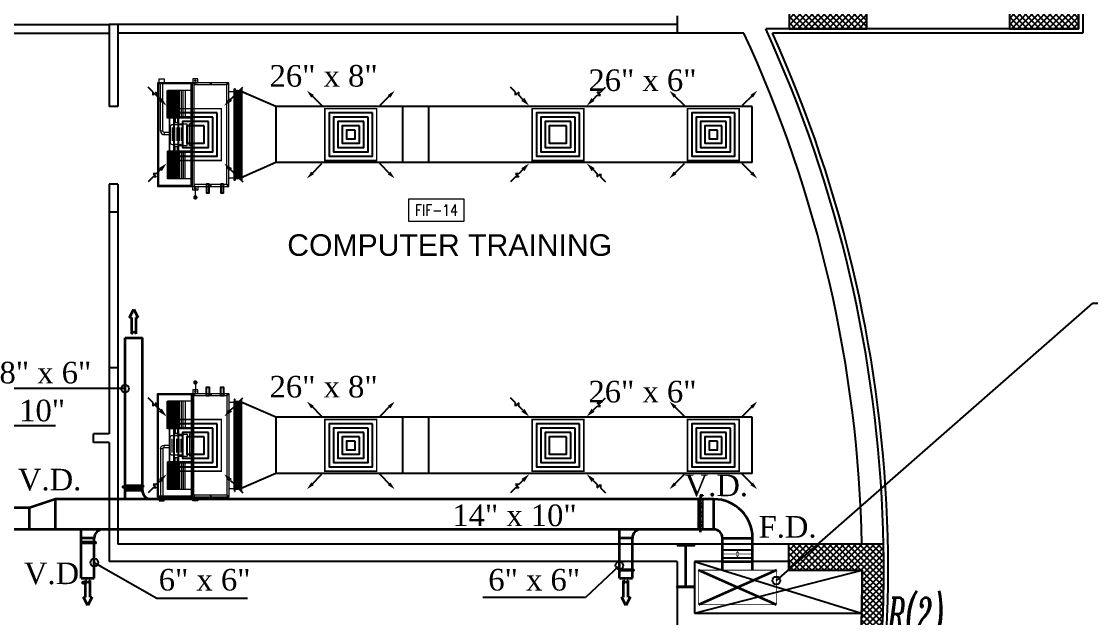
# Model space of a CAD drawing. Extents: x -432 to -365, y -145 to 173.
# Drawn here: x -390.38 to -377.99, y 67.1 to 74.01 of the extents above; entities that cross this region are included whole.
import ezdxf
from ezdxf.enums import TextEntityAlignment as Align

# ---------------------------------------------------------------- set-up
doc = ezdxf.new("R2010")
doc.units = 0
doc.header["$MEASUREMENT"] = 0
doc.linetypes.add('DASHDOT', pattern=[1, 0.5, -0.25, 0, -0.25])
doc.linetypes.add('HIDDEN-Z', pattern=[3, 2, -1])
for name, color, linetype in [('01_AC-EQUIP', 206, 'Continuous'), ('03_AC-S.DUCT', 5, 'Continuous'), ('A.C.VOLUM DAMPER', 2, 'Continuous'), ('CH.W.PIPING TEXT', 4, 'Continuous'), ('COLHATCH', 5, 'Continuous'), ('column', 6, 'Continuous'), ('elev', 2, 'Continuous'), ('ELEV3', 1, 'Continuous'), ('fire damper', 20, 'Continuous'), ('M-CH-WP-R', 40, 'HIDDEN-Z'), ('M-CH-WP-S', 142, 'Continuous'), ('M-DAMPER', 21, 'Continuous'), ('M-DIFUSER', 195, 'Continuous'), ('M-DUCT-RA', 30, 'Continuous'), ('M-DUCT-SA', 5, 'Continuous'), ('M-EQBMNT', 21, 'Continuous'), ('METAL-EDGE', 253, 'Continuous'), ('Ties', 5, 'Continuous'), ('WALL', 4, 'Continuous'), ('WIN', 5, 'Continuous'), ('ZONE TEXT', 73, 'Continuous')]:
    doc.layers.add(name, color=color, linetype=linetype)
for name, color, linetype, lineweight in [('04-AC_F.A.DUCT', 4, 'Continuous', 35), ('A-SYMB-RMNU', 4, 'Continuous', 9), ('AC-TEXT', 15, 'Continuous', 30)]:
    doc.layers.add(name, color=color, linetype=linetype, lineweight=lineweight)
doc.styles.add('AC', font='romans.shx', dxfattribs={"height": 0.2})
doc.styles.add('ARABY', font='sosa.shx')
doc.styles.add('ITALICC', font='italicc.shx', dxfattribs={"width": 0.5, "height": 0.5})
doc.styles.add('ROMANS-TITLE', font='ROMANS.shx', dxfattribs={"width": 0.8})
doc.dimstyles.new('IHAB', dxfattribs={"dimscale": 0, "dimtxt": 0.15, "dimasz": 0.09, "dimexe": 0.18, "dimexo": 0.0625, "dimgap": 0, "dimtad": 0, "dimtih": 1, "dimtoh": 1, "dimzin": 0, "dimdsep": 46, "dimtxsty": 'ARABY', "dimcen": 0.03, "dimse1": 1, "dimse2": 1, "dimclrd": 36, "dimclrt": 42, "dimadec": 0, "dimazin": 0, "dimtfac": 1, "dimtmove": 1, "dimatfit": 3, "dimldrblk": 'ORIGIN', "dimfxl": 1, "dimtolj": 1, "dimtzin": 0, "dimarcsym": 0})
pattern_1 = [(45, (898.9167, 334.349202), (-0.01347038418, 0.01347038418), []), (45, (898.92568, 334.349202), (-0.01347038418, 0.01347038418), [])]
pattern_2 = [(45, (-202.924395, -132.77691), (-0.035355339, 0.035355339), []), (135, (-202.924395, -132.77691), (-0.035355339, -0.035355339), [])]

# ---------------------------------------------------------------- blocks, each defined once
blk = doc.blocks.new('*U251')
at = {"layer": 'M-DIFUSER', "ltscale": 5, "const_width": 18}
blk.add_lwpolyline([(-300, 300), (300, 300), (300, -300), (-300, -300)], close=True, dxfattribs=at)
at = {"layer": 'M-DIFUSER', "color": 21}
for points in [[(250, 250), (-250, 250), (-250, -250), (250, -250)], [(200, 200), (-200, 200), (-200, -200), (200, -200)], [(150, 150), (-150, 150), (-150, -150), (150, -150)], [(100, 100), (-100, 100), (-100, -100), (100, -100)], [(50, 50), (-50, 50), (-50, -50), (50, -50)]]:
    blk.add_lwpolyline(points, close=True, dxfattribs=at)
at = {"layer": 'M-DUCT-SA', "color": 5, "extrusion": (-5.07059e-20, -1.19855e-17, -1)}
blk.add_line((-461, 461), (-335, 335), dxfattribs=at)
at = {"layer": 'M-DUCT-SA', "color": 5, "extrusion": (-1.19855e-17, 5.07059e-20, -1)}
blk.add_line((461, 461), (335, 335), dxfattribs=at)
at = {"layer": 'M-DUCT-SA', "color": 5, "extrusion": (1.19855e-17, -5.07059e-20, -1)}
blk.add_line((-461, -461), (-335, -335), dxfattribs=at)
at = {"layer": 'M-DUCT-SA', "color": 5, "extrusion": (5.07059e-20, 1.19855e-17, -1)}
blk.add_line((461, -461), (335, -335), dxfattribs=at)
at = {"layer": 'M-DUCT-SA', "color": 5, "extrusion": (-5.07059e-20, -1.19855e-17, -1)}
blk.add_solid([(460, 428), (429, 459), (507, 507)], dxfattribs=at)
at = {"layer": 'M-DUCT-SA', "color": 5, "extrusion": (5.07059e-20, -1.19855e-17, -1)}
blk.add_solid([(-460, 428), (-429, 459), (-507, 507)], dxfattribs=at)
at = {"layer": 'M-DUCT-SA', "color": 5, "extrusion": (1.19855e-17, -5.07059e-20, -1)}
blk.add_solid([(428, -460), (459, -429), (507, -507)], dxfattribs=at)
at = {"layer": 'M-DUCT-SA', "color": 5, "extrusion": (-1.19855e-17, -5.07059e-20, -1)}
blk.add_solid([(-428, -460), (-459, -429), (-507, -507)], dxfattribs=at)
blk = doc.blocks.new('*U254')
at = {"layer": 'M-DIFUSER', "ltscale": 5, "const_width": 18}
blk.add_lwpolyline([(-300, 300), (300, 300), (300, -300), (-300, -300)], close=True, dxfattribs=at)
at = {"layer": 'M-DIFUSER', "color": 21}
for points in [[(250, 250), (-250, 250), (-250, -250), (250, -250)], [(200, 200), (-200, 200), (-200, -200), (200, -200)], [(150, 150), (-150, 150), (-150, -150), (150, -150)], [(100, 100), (-100, 100), (-100, -100), (100, -100)]]:
    blk.add_lwpolyline(points, close=True, dxfattribs=at)
at = {"layer": 'M-DUCT-RA', "color": 30}
for p, q in [((-491, 491), (-549, 549)), ((491, 491), (549, 549)), ((-491, 455), (-491, 491)), ((-455, 491), (-491, 455)), ((-455, 455), (-455, 491)), ((-406, 406), (-455, 455)), ((406, 406), (455, 455)), ((455, 491), (491, 491)), ((491, 455), (455, 491)), ((455, 455), (491, 455)), ((-491, -491), (-549, -549)), ((-491, -455), (-455, -491)), ((-455, -455), (-491, -455)), ((-455, -491), (-491, -491)), ((-406, -406), (-455, -455)), ((406, -406), (455, -455)), ((455, -491), (491, -455)), ((455, -455), (455, -491)), ((491, -455), (491, -491)), ((491, -491), (549, -549))]:
    blk.add_line(p, q, dxfattribs=at)
for points in [[(-389, 424), (-424, 389), (-335, 335)], [(424, 389), (389, 424), (335, 335)], [(-424, -389), (-389, -424), (-335, -335)], [(389, -424), (424, -389), (335, -335)]]:
    blk.add_solid(points, dxfattribs=at)
blk = doc.blocks.new('A$C180A56EA')
at = {"layer": 'A.C.VOLUM DAMPER'}
h = blk.add_hatch(dxfattribs=at)
h.set_pattern_fill('ANSI31', color=256, scale=0.001, style=0)
h.set_pattern_definition([(45, (129.5106855, -230.48025158), (-8.838834765e-05, 8.838834765e-05), [])])
h.paths.add_polyline_path([(0.0459, 0.0039), (0.0459, 0.0065), (0.0401, 0.0065), (0.0401, -0.0027), (0.0459, -0.0027), (0.0459, 0), (0.0603, 0), (0.0603, 0.0128), (0.057, 0.0128), (0.057, 0.0039)])
for p, q in [((-0.1242, 0.0032), (-0.1161, 0.0032)), ((-0.1161, 0.0004), (-0.119, 0.0032)), ((-0.1185, 0), (-0.1161, 0.0024)), ((-0.1161, 0.0015), (-0.1179, 0.0032)), ((-0.1174, 0), (-0.1161, 0.0013)), ((-0.1161, 0.0026), (-0.1168, 0.0032)), ((-0.1163, 0), (-0.1161, 0.0001)), ((-0.1161, 0.0001), (-0.1104, 0.0058)), ((-0.1161, 0.0013), (-0.1116, 0.0058)), ((-0.1161, 0.0024), (-0.1127, 0.0058)), ((-0.1161, -0.0026), (-0.1161, 0.0058)), ((-0.1161, 0.0035), (-0.1138, 0.0058)), ((-0.1161, 0.0058), (-0.1099, 0.0058)), ((-0.1161, 0.0057), (-0.116, 0.0058)), ((-0.1161, 0.0046), (-0.1149, 0.0058)), ((-0.1161, -0.001), (-0.1099, 0.0053)), ((-0.1099, -0.0014), (-0.1161, 0.0048)), ((-0.1161, -0.0021), (-0.1099, 0.0042)), ((-0.1099, -0.0026), (-0.1161, 0.0037)), ((-0.1109, -0.0026), (-0.1161, 0.0026)), ((-0.112, -0.0026), (-0.1161, 0.0015)), ((-0.1131, -0.0026), (-0.1161, 0.0004)), ((-0.1099, -0.0003), (-0.116, 0.0058)), ((-0.1156, -0.0026), (-0.1099, 0.0031)), ((-0.1099, 0.0008), (-0.1149, 0.0058)), ((-0.1145, -0.0026), (-0.1099, 0.002)), ((-0.1099, 0.0019), (-0.1138, 0.0058)), ((-0.1134, -0.0026), (-0.1099, 0.0009)), ((-0.1128, 0.0019), (0.0401, 0.0019)), ((-0.1099, 0.003), (-0.1127, 0.0058)), ((-0.1099, 0.0041), (-0.1116, 0.0058)), ((-0.1099, 0.0052), (-0.1105, 0.0058)), ((0.0401, 0.0121), (-0.1099, 0.0121)), ((-0.0882, 0.0113), (-0.0994, -0.0075)), ((-0.0768, 0.0113), (-0.0656, -0.0075)), ((-0.0402, 0.0113), (-0.0514, -0.0075)), ((-0.0284, 0.0113), (-0.0173, -0.0075)), ((0.0056, 0.0113), (-0.0056, -0.0075)), ((0.0174, 0.0113), (0.0286, -0.0075)), ((0.0459, 0.0065), (0.0401, 0.0065)), ((0.0401, 0.0065), (0.0401, -0.0027)), ((0.0459, 0.0039), (0.0459, 0.0065)), ((0.057, 0.0039), (0.0459, 0.0039)), ((0.0603, 0.0128), (0.057, 0.0128)), ((0.057, 0.0128), (0.057, 0.0039)), ((0.0603, 0.0128), (0.0603, 0)), ((-0.1242, 0), (-0.1161, 0)), ((-0.1142, -0.0026), (-0.1161, -0.0007)), ((-0.1153, -0.0026), (-0.1161, -0.0018)), ((-0.1099, -0.0026), (-0.1161, -0.0026)), ((-0.1123, -0.0026), (-0.1099, -0.0003)), ((-0.1111, -0.0026), (-0.1099, -0.0014)), ((-0.11, -0.0026), (-0.1099, -0.0025)), ((-0.1099, -0.0083), (0.0401, -0.0083)), ((0.0401, -0.0027), (0.0459, -0.0027)), ((0.0603, 0), (0.0459, 0)), ((0.0459, -0.0027), (0.0459, 0))]:
    blk.add_line(p, q, dxfattribs=at)
at = {"layer": 'A.C.VOLUM DAMPER', "extrusion": (0, 0, -1)}
for centre, major_axis, start_param, end_param in [((-0.0938, 0.0019), (0.00135, 0.00135), 3.926991, 7.068583), ((-0.0938, 0.0019), (-0.00135, 0.00135), 2.356195, 5.497787), ((-0.0712, 0.0019), (0.00135, 0.00135), 3.926991, 7.068583), ((-0.0712, 0.0019), (-0.00135, 0.00135), 2.356195, 5.497787), ((-0.0458, 0.0019), (0.00135, 0.00135), 3.926991, 7.068583), ((-0.0458, 0.0019), (-0.00135, 0.00135), 2.356195, 5.497787), ((-0.0228, 0.0019), (0.00135, 0.00135), 3.926991, 7.068583), ((-0.0228, 0.0019), (-0.00135, 0.00135), 2.356194, 5.497787), ((0, 0.0019), (0.00135, 0.00135), 3.926991, 7.068583), ((0, 0.0019), (0.00135, 0.00135), 0.785398, 3.926991), ((0.023, 0.0019), (0.00135, 0.00135), 3.926991, 7.068583), ((0.023, 0.0019), (-0.00135, 0.00135), 2.356195, 5.497787)]:
    blk.add_ellipse(centre, major_axis=major_axis, ratio=1, start_param=start_param, end_param=end_param, dxfattribs=at)
blk = doc.blocks.new('A$C4397250F')
at = {"layer": '04-AC_F.A.DUCT'}
for p, q in [((0, 0), (-0.0241, -0.0482)), ((-0.0241, -0.0482), (-0.0132, -0.0482)), ((-0.0132, -0.0482), (-0.0132, -0.1443)), ((0.0241, -0.0482), (0, 0)), ((0.0132, -0.0482), (0.0241, -0.0482)), ((0.0132, -0.0482), (0.0132, -0.1443)), ((0, -0.1288), (-0.0132, -0.1443)), ((0.0132, -0.1443), (0, -0.1288))]:
    blk.add_line(p, q, dxfattribs=at)
blk = doc.blocks.new('*U707')
at = {"layer": 'M-EQBMNT'}
h = blk.add_hatch(color=195, dxfattribs=at)
edge = h.paths.add_edge_path()
edge.add_ellipse((-200, 0), major_axis=(0, -37.5), ratio=0.504202, start_angle=0, end_angle=90)
edge.add_ellipse((-200, 0), major_axis=(0, 19.7), ratio=0.960389, start_angle=90, end_angle=270, ccw=False)
edge.add_ellipse((-200, 0), major_axis=(0, -37.5), ratio=0.504202, start_angle=270, end_angle=360)
edge = h.paths.add_edge_path()
edge.add_ellipse((-200, 0), major_axis=(0, 19.7), ratio=0.960389, start_angle=270, end_angle=450, ccw=False)
edge.add_ellipse((-200, 0), major_axis=(0, -37.5), ratio=0.504202, start_angle=90, end_angle=180)
edge.add_ellipse((-200, 0), major_axis=(0, -37.5), ratio=0.504202, start_angle=180, end_angle=270)
at = {"layer": 'M-EQBMNT', "color": 195, "const_width": 10}
blk.add_lwpolyline([(0, 0), (-400, 0)], dxfattribs=at)
at = {"layer": 'M-EQBMNT'}
blk.add_lwpolyline([(0, 50), (-400, 50), (-400, -50), (0, -50)], close=True, dxfattribs=at)
blk = doc.blocks.new('A-ROOM')
at = {"layer": 'A-SYMB-RMNU'}
blk.add_lwpolyline([(-425, 175), (425, 175), (425, -175), (-425, -175)], close=True, dxfattribs=at)
at = {"layer": 'A-SYMB-RMNU', "style": 'ROMANS-TITLE', "width": 0.8}
blk.add_attdef('ROOM-NO', text='', height=175, dxfattribs=at).set_placement((0, 0), align=Align.MIDDLE)
blk = doc.blocks.new('A$C069E27EC')
at = {"layer": '01_AC-EQUIP', "color": 2, "linetype": 'Continuous'}
for p, q in [((0, 0), (0, -130)), ((1, 0.3), (0.5, -1.3)), ((1, 0.3), (1.5, -1.3)), ((2, 0.3), (1.5, -1.3)), ((2, 0.3), (2.5, -1.3)), ((3, 0.3), (2.5, -1.3)), ((3, 0.3), (3.6, -1.3)), ((4.1, 0.3), (3.6, -1.3)), ((4.1, 0.3), (4.6, -1.3)), ((5.1, 0.3), (4.6, -1.3)), ((5.1, 0.3), (5.6, -1.3)), ((6.1, 0.3), (5.6, -1.3)), ((6.1, 0.3), (6.6, -1.3)), ((7.1, 0.3), (6.6, -1.3)), ((7.1, 0.3), (7.6, -1.3)), ((8.1, 0.3), (7.6, -1.3)), ((8.1, 0.3), (8.6, -1.3)), ((9.2, 0.3), (8.6, -1.3)), ((9.2, 0.3), (9.7, -1.3)), ((1.5, -128.7), (1.5, -1.3)), ((2.5, -128.7), (2.5, -1.3)), ((3.6, -128.7), (3.6, -1.3)), ((4.6, -128.7), (4.6, -1.3)), ((5.6, -128.7), (5.6, -1.3)), ((6.6, -128.7), (6.6, -1.3)), ((7.6, -128.7), (7.6, -1.3)), ((8.6, -128.7), (8.6, -1.3)), ((1, -130.3), (0.5, -128.7)), ((1, -130.3), (1.5, -128.7)), ((2, -130.3), (1.5, -128.7)), ((2, -130.3), (2.5, -128.7)), ((3, -130.3), (2.5, -128.7)), ((3, -130.3), (3.6, -128.7)), ((4.1, -130.3), (3.6, -128.7)), ((4.1, -130.3), (4.6, -128.7)), ((5.1, -130.3), (4.6, -128.7)), ((5.1, -130.3), (5.6, -128.7)), ((6.1, -130.3), (5.6, -128.7)), ((6.1, -130.3), (6.6, -128.7)), ((7.1, -130.3), (6.6, -128.7)), ((7.1, -130.3), (7.6, -128.7)), ((8.1, -130.3), (7.6, -128.7)), ((8.1, -130.3), (8.6, -128.7)), ((9.2, -130.3), (8.6, -128.7)), ((9.2, -130.3), (9.7, -128.7))]:
    blk.add_line(p, q, dxfattribs=at)
for points in [[(0, 2.5), (0.5, 2.5), (0.5, -132.5), (0, -132.5)], [(9.7, 2.5), (10.2, 2.5), (10.2, -132.5), (9.7, -132.5)]]:
    blk.add_lwpolyline(points, close=True, dxfattribs=at)
blk = doc.blocks.new('A$C7CD32F90')
at = {"layer": '01_AC-EQUIP', "color": 1, "lineweight": 20}
for p, q in [((0.089, -0.4), (0.089, -0.116)), ((0.408, -0.116), (0.089, -0.116)), ((0.408, -0.117), (0.089, -0.117)), ((0.408, -0.119), (0.089, -0.119)), ((0.408, -0.122), (0.089, -0.122)), ((0.408, -0.4), (0.408, -0.116)), ((0.599, -0.074), (0.599, -0.145)), ((0.626, -0.074), (0.599, -0.074)), ((0.626, -0.074), (0.626, -0.145)), ((0.639, -0.035), (1.2, -0.035)), ((0.639, -0.061), (0.639, -0.035)), ((0.639, -0.061), (1.2, -0.061)), ((0.791, -0.4), (0.791, -0.116)), ((0.791, -0.116), (1.11, -0.116)), ((0.791, -0.117), (1.11, -0.117)), ((0.791, -0.119), (1.11, -0.119)), ((0.791, -0.122), (1.11, -0.122)), ((1.11, -0.4), (1.11, -0.116)), ((0.408, -0.125), (0.089, -0.125)), ((0.408, -0.128), (0.089, -0.128)), ((0.408, -0.132), (0.089, -0.132)), ((0.408, -0.136), (0.089, -0.136)), ((0.408, -0.141), (0.089, -0.141)), ((0.408, -0.148), (0.089, -0.148)), ((0.408, -0.155), (0.089, -0.155)), ((0.408, -0.164), (0.089, -0.164)), ((0.408, -0.173), (0.089, -0.173)), ((0.408, -0.183), (0.089, -0.183)), ((0.408, -0.193), (0.089, -0.193)), ((0.408, -0.201), (0.089, -0.201)), ((0.408, -0.209), (0.089, -0.209)), ((0.408, -0.219), (0.089, -0.219)), ((0.408, -0.229), (0.089, -0.229)), ((0.408, -0.239), (0.089, -0.239)), ((0.408, -0.204), (0.46, -0.204)), ((0.408, -0.231), (0.46, -0.231)), ((0.472, -0.243), (0.472, -0.343)), ((0.683, -0.168), (0.526, -0.168)), ((0.683, -0.194), (0.526, -0.194)), ((0.683, -0.221), (0.526, -0.221)), ((0.683, -0.248), (0.526, -0.248)), ((0.726, -0.243), (0.726, -0.343)), ((0.791, -0.204), (0.739, -0.204)), ((0.791, -0.231), (0.739, -0.231)), ((0.791, -0.125), (1.11, -0.125)), ((0.791, -0.128), (1.11, -0.128)), ((0.791, -0.132), (1.11, -0.132)), ((0.791, -0.136), (1.11, -0.136)), ((0.791, -0.141), (1.11, -0.141)), ((0.791, -0.148), (1.11, -0.148)), ((0.791, -0.155), (1.11, -0.155)), ((0.791, -0.164), (1.11, -0.164)), ((0.791, -0.173), (1.11, -0.173)), ((0.791, -0.183), (1.11, -0.183)), ((0.791, -0.193), (1.11, -0.193)), ((0.791, -0.201), (1.11, -0.201)), ((0.791, -0.209), (1.11, -0.209)), ((0.791, -0.219), (1.11, -0.219)), ((0.791, -0.229), (1.11, -0.229)), ((0.791, -0.239), (1.11, -0.239)), ((0.408, -0.255), (0.089, -0.255)), ((0.408, -0.275), (0.089, -0.275)), ((0.408, -0.295), (0.089, -0.295)), ((0.089, -0.321), (0.408, -0.321)), ((0.472, -0.343), (0.726, -0.343)), ((0.472, -0.37), (0.726, -0.37)), ((0.472, -0.4), (0.472, -0.37)), ((0.683, -0.274), (0.526, -0.274)), ((0.726, -0.4), (0.726, -0.37)), ((0.791, -0.255), (1.11, -0.255)), ((0.791, -0.275), (1.11, -0.275)), ((0.791, -0.295), (1.11, -0.295)), ((1.11, -0.321), (0.791, -0.321)), ((0.022, -0.425), (0.001, -0.425)), ((0.011, -0.418), (0.011, -0.432)), ((1.178, -0.425), (1.199, -0.425)), ((1.189, -0.418), (1.189, -0.432)), ((0.022, -0.615), (0.001, -0.615)), ((0.011, -0.608), (0.011, -0.622)), ((1.178, -0.615), (1.199, -0.615)), ((1.189, -0.608), (1.189, -0.622)), ((0.022, -0.81), (0.001, -0.81)), ((0.011, -0.803), (0.011, -0.817)), ((0.1, -0.824), (0.1, -0.89)), ((1.1, -0.824), (1.1, -0.89)), ((1.178, -0.81), (1.199, -0.81)), ((1.189, -0.803), (1.189, -0.817))]:
    blk.add_line(p, q, dxfattribs=at)
at = {"layer": '01_AC-EQUIP', "color": 1, "linetype": 'DASHDOT', "lineweight": 20}
for p, q in [((0.408, -0.193), (0.089, -0.193)), ((0.791, -0.193), (1.11, -0.193))]:
    blk.add_line(p, q, dxfattribs=at)
at = {"layer": '01_AC-EQUIP', "color": 4, "lineweight": 20}
blk.add_line((-0.128, -0.438), (-0.023, -0.438), dxfattribs=at)
at = {"layer": '01_AC-EQUIP', "color": 1, "lineweight": 20}
for points in [[(0, -0.4), (1.2, -0.4), (1.2, 0), (0, 0)], [(0.012, -0.388), (1.188, -0.388), (1.188, -0.012), (0.012, -0.012)], [(1.244, -0.076), (1.2, -0.076), (1.2, -0.016), (1.244, -0.016)], [(0.485, -0.193), (0.46, -0.193), (0.46, -0.243), (0.485, -0.243)], [(0.714, -0.193), (0.739, -0.193), (0.739, -0.243), (0.714, -0.243)], [(-0.044, -0.407), (0, -0.407), (0, -0.467), (-0.044, -0.467)], [(1.2, -0.4), (0, -0.4), (0, -0.824), (1.2, -0.824)], [(1.175, -0.42), (0.024, -0.42), (0.024, -0.8), (1.175, -0.8)], [(1.244, -0.407), (1.2, -0.407), (1.2, -0.467), (1.244, -0.467)]]:
    blk.add_lwpolyline(points, close=True, dxfattribs=at)
blk.add_lwpolyline([(0.687, -0.145), (0.511, -0.145, 0.414214), (0.485, -0.171), (0.485, -0.264, 0.414214), (0.511, -0.291), (0.687, -0.291, 0.414214), (0.714, -0.264), (0.714, -0.171, 0.414214)], format="xyb", close=True, dxfattribs=at)
at = {"layer": '01_AC-EQUIP', "color": 4, "lineweight": 20, "const_width": 0.0252}
blk.add_lwpolyline([(-0.126, -0.45, 1), (-0.131, -0.425, 1)], format="xyb", close=True, dxfattribs=at)
at = {"layer": '01_AC-EQUIP', "color": 1, "lineweight": 20}
for centre in [(-0.023, -0.438), (1.223, -0.438)]:
    blk.add_circle(centre, 0.00932, dxfattribs=at)
for radius in [0.0399, 0.0133]:
    blk.add_arc((0.639, -0.074), radius, 90.0006, 180.0006, dxfattribs=at)
at = {"layer": '01_AC-EQUIP', "color": 1, "lineweight": 20, "extrusion": (0, 0, -1)}
for centre, major_axis, start_param, end_param in [((0.011, -0.425), (-0.00827, 0), -1.570796, 4.712389), ((0.011, -0.425), (-0.0047, 0), 3.141593, 9.424778), ((0.011, -0.615), (-0.00827, 0), -1.570796, 4.712389), ((0.011, -0.615), (-0.0047, 0), 3.141593, 9.424778), ((0.011, -0.81), (-0.00827, 0), -1.570796, 4.712389), ((0.011, -0.81), (-0.0047, 0), 3.141593, 9.424778)]:
    blk.add_ellipse(centre, major_axis=major_axis, ratio=0.646018, start_param=start_param, end_param=end_param, dxfattribs=at)
at = {"layer": '01_AC-EQUIP', "color": 1, "lineweight": 20}
for centre, major_axis, start_param, end_param in [((1.189, -0.425), (0.00827, 0), -1.570796, 4.712389), ((1.189, -0.425), (0.0047, 0), 3.141593, 9.424778), ((1.189, -0.615), (0.00827, 0), -1.570796, 4.712389), ((1.189, -0.615), (0.0047, 0), 3.141593, 9.424778), ((1.189, -0.81), (0.00827, 0), -1.570796, 4.712389), ((1.189, -0.81), (0.0047, 0), 3.141593, 9.424778)]:
    blk.add_ellipse(centre, major_axis=major_axis, ratio=0.646018, start_param=start_param, end_param=end_param, dxfattribs=at)
at = {"layer": 'M-CH-WP-R', "color": 6, "linetype": 'ByBlock', "ltscale": 1.5}
blk.add_lwpolyline([(0.025, -0.762), (0.025, -0.732), (-0.075, -0.732), (-0.075, -0.762)], close=True, dxfattribs=at)
at = {"layer": 'M-CH-WP-S', "color": 5, "linetype": 'ByBlock', "ltscale": 1.5}
blk.add_lwpolyline([(0.025, -0.597), (0.025, -0.567), (-0.075, -0.567), (-0.075, -0.597)], close=True, dxfattribs=at)
at = {"layer": 'M-EQBMNT', "color": 21, "linetype": 'ByBlock', "ltscale": 1.5}
for p, q in [((0.408, -0.116), (0.089, -0.116)), ((0.791, -0.116), (1.11, -0.116))]:
    blk.add_line(p, q, dxfattribs=at)
at = {"layer": '01_AC-EQUIP', "color": 1, "lineweight": 20, "xscale": 0.00784765227677817, "yscale": 0.00784765227677817, "zscale": 0.00784765227677817, "rotation": 270}
blk.add_blockref('A$C069E27EC', (1.11, -0.89), dxfattribs=at)

msp = doc.modelspace()

# ---------------------------------------------------------------- hatches: boundary and pattern name
at = {"layer": 'COLHATCH', "linetype": 'Continuous'}
h = msp.add_hatch(dxfattribs=at)
h.set_pattern_fill('_USER', color=252, scale=0.05, angle=45, style=0, double=1, pattern_type=0)
h.set_pattern_definition(pattern_2)
h.paths.add_polyline_path([(-382.484, 84.803), (-382.784, 84.803), (-382.784, 83.903), (-382.484, 83.903)])
h.paths.add_polyline_path([(-380.484, 84.803), (-381.284, 84.803), (-381.284, 84.503), (-380.484, 84.503)])
h.paths.add_polyline_path([(-380.684, 79.223), (-381.484, 79.223), (-381.484, 78.923), (-380.684, 78.923)])
h.paths.add_polyline_path([(-378.134, 79.223), (-378.934, 79.223), (-378.934, 78.923), (-378.134, 78.923)])
h.paths.add_polyline_path([(-378.534, 82.803), (-378.834, 82.803), (-378.834, 82.203), (-378.534, 82.203)])
h.paths.add_polyline_path([(-380.392, 67.953), (-381.492, 67.953), (-381.492, 67.653), (-380.639, 67.653, -0.011587), (-380.655, 66.967), (-380.405, 66.957, 0.01656)])
h.paths.add_polyline_path([(-380.586, 65.223), (-380.84, 65.223, -0.040808), (-381.428, 62.884), (-381.192, 62.803, 0.04151)])
h.paths.add_polyline_path([(-382.484, 65.823), (-382.784, 65.823), (-382.784, 64.923), (-382.484, 64.923)])
h.paths.add_polyline_path([(-386.614, 65.823), (-387.014, 65.823), (-387.014, 64.923), (-386.614, 64.923)])
h.paths.add_polyline_path([(-390.414, 65.823), (-390.864, 65.823), (-390.864, 64.923), (-390.414, 64.923)])
h.paths.add_polyline_path([(-390.664, 64.003), (-390.964, 64.003), (-390.964, 63.103), (-390.664, 63.103)])
h.paths.add_polyline_path([(-398.664, 65.823), (-398.964, 65.823), (-398.964, 64.923), (-398.664, 64.923)])
h.paths.add_polyline_path([(-398.664, 64.003), (-398.964, 64.003), (-398.964, 63.103), (-398.664, 63.103)])
h.paths.add_polyline_path([(-398.664, 83.653), (-398.964, 83.653), (-398.964, 83.053), (-398.664, 83.053)])
h.paths.add_polyline_path([(-390.414, 84.803), (-390.864, 84.803), (-390.864, 83.903), (-390.414, 83.903)])
h.paths.add_polyline_path([(-398.664, 87.003), (-398.964, 87.003), (-398.964, 86.403), (-398.664, 86.403)])
h.paths.add_polyline_path([(-400.014, 84.803), (-405.714, 84.803), (-405.714, 83.053), (-405.414, 83.053), (-405.414, 84.503), (-400.314, 84.503), (-400.314, 83.053), (-400.014, 83.053)])
h.paths.add_polyline_path([(-405.414, 87.003), (-405.714, 87.003), (-405.714, 86.403), (-405.414, 86.403)])
h.paths.add_polyline_path([(-414.764, 84.803), (-415.214, 84.803), (-415.214, 83.903), (-414.764, 83.903)])
h.paths.add_polyline_path([(-418.564, 84.803), (-418.964, 84.803), (-418.964, 83.903), (-418.564, 83.903)])
h.paths.add_polyline_path([(-422.844, 84.803), (-423.144, 84.803), (-423.144, 83.903), (-422.844, 83.903)])
h.paths.add_polyline_path([(-424.344, 84.803), (-425.144, 84.803), (-425.144, 84.503), (-424.344, 84.503)])
h.paths.add_polyline_path([(-426.794, 82.803), (-427.094, 82.803), (-427.094, 82.203), (-426.794, 82.203)])
h.paths.add_polyline_path([(-424.144, 79.223), (-424.944, 79.223), (-424.944, 78.923), (-424.144, 78.923)])
h.paths.add_polyline_path([(-426.694, 79.223), (-427.494, 79.223), (-427.494, 78.923), (-426.694, 78.923)])
h.paths.add_polyline_path([(-426.694, 74.223), (-427.494, 74.223), (-427.494, 73.923), (-426.694, 73.923)])
h.paths.add_polyline_path([(-424.144, 74.173), (-425.044, 74.173), (-425.044, 73.923), (-424.144, 73.923)])
h.paths.add_polyline_path([(-424.137, 67.953), (-425.237, 67.953, 0.01656), (-425.224, 66.957), (-424.974, 66.967, -0.011587), (-424.99, 67.653), (-424.137, 67.653)])
h.paths.add_polyline_path([(-424.789, 65.223), (-425.042, 65.223, 0.04151), (-424.437, 62.803), (-424.2, 62.884, -0.040808)])
h.paths.add_polyline_path([(-422.844, 65.823), (-423.144, 65.823), (-423.144, 64.923), (-422.844, 64.923)])
h.paths.add_polyline_path([(-418.614, 65.823), (-419.014, 65.823), (-419.014, 64.923), (-418.614, 64.923)])
h.paths.add_polyline_path([(-414.764, 65.823), (-415.214, 65.823), (-415.214, 64.923), (-414.764, 64.923)])
h.paths.add_polyline_path([(-414.664, 64.003), (-414.964, 64.003), (-414.964, 63.103), (-414.664, 63.103)])
h.paths.add_polyline_path([(-406.664, 65.823), (-406.964, 65.823), (-406.964, 64.923), (-406.664, 64.923)])
h.paths.add_polyline_path([(-406.664, 64.003), (-406.964, 64.003), (-406.964, 63.103), (-406.664, 63.103)])
h = msp.add_hatch(dxfattribs=at)
h.set_pattern_fill('_USER', color=252, scale=0.05, angle=45, style=0, double=1, pattern_type=0)
h.set_pattern_definition(pattern_2)
h.paths.add_polyline_path([(-380.584, 74.173), (-381.484, 74.173), (-381.484, 73.923), (-380.584, 73.923)])
h.paths.add_polyline_path([(-378.134, 74.223), (-378.934, 74.223), (-378.934, 73.923), (-378.134, 73.923)])
at = {"layer": 'Ties'}
h = msp.add_hatch(dxfattribs=at)
h.set_pattern_fill('ANSI32', color=256, scale=0.002, style=0)
h.set_pattern_definition(pattern_1)
h.paths.add_polyline_path([(-382.584, 67.953), (-382.784, 67.953), (-382.784, 67.937), (-382.584, 67.937)])
h = msp.add_hatch(dxfattribs=at)
h.set_pattern_fill('ANSI32', color=256, scale=0.002, style=0)
h.set_pattern_definition(pattern_1)
h.paths.add_polyline_path([(-382.679, 67.937), (-382.689, 67.937), (-382.689, 67.469), (-382.679, 67.469)])
h = msp.add_hatch(dxfattribs=at)
h.set_pattern_fill('ANSI32', color=256, scale=0.002, style=0)
h.set_pattern_definition(pattern_1)
h.paths.add_polyline_path([(-382.584, 67.469), (-382.784, 67.469), (-382.784, 67.453), (-382.584, 67.453)])

# ---------------------------------------------------------------- linework, layer by layer
at = {"layer": '03_AC-S.DUCT', "linetype": 'Continuous'}
for p, q in [((-387.431, 73.023), (-387.836, 73.198)), ((-387.431, 73.023), (-387.431, 72.373)), ((-381.914, 73.023), (-387.431, 73.023)), ((-385.964, 73.023), (-385.964, 72.373)), ((-385.664, 73.023), (-385.664, 72.373)), ((-381.914, 72.373), (-381.914, 73.023)), ((-387.431, 72.373), (-387.836, 72.198)), ((-381.914, 72.373), (-387.431, 72.373)), ((-387.431, 69.423), (-387.836, 69.598)), ((-387.431, 69.423), (-387.431, 68.773)), ((-381.914, 69.423), (-387.431, 69.423)), ((-385.964, 69.423), (-385.964, 68.773)), ((-385.664, 69.423), (-385.664, 68.773)), ((-381.914, 68.773), (-381.914, 69.423)), ((-387.431, 68.773), (-387.836, 68.598)), ((-381.914, 68.773), (-387.431, 68.773))]:
    msp.add_line(p, q, dxfattribs=at)
at = {"layer": '04-AC_F.A.DUCT', "linetype": 'Continuous'}
for p, q in [((-389.179, 68.475), (-389.179, 70.343)), ((-389.179, 70.343), (-388.979, 70.343)), ((-388.979, 68.575), (-388.979, 70.343)), ((-388.979, 68.575), (-389.179, 68.575)), ((-389.986, 68.475), (-390.286, 68.375)), ((-382.359, 68.475), (-389.986, 68.475)), ((-389.986, 68.125), (-389.986, 68.475)), ((-382.359, 68.125), (-382.359, 68.475)), ((-390.286, 68.375), (-392.895, 68.375)), ((-390.286, 68.125), (-390.286, 68.375)), ((-382.359, 68.125), (-395.368, 68.125)), ((-389.686, 67.559), (-389.686, 68.125)), ((-389.536, 68.025), (-389.686, 68.025)), ((-389.536, 67.559), (-389.536, 68.025)), ((-383.452, 67.559), (-383.452, 68.125)), ((-383.302, 68.025), (-383.452, 68.025)), ((-383.302, 67.559), (-383.302, 68.025)), ((-382.259, 67.653), (-382.259, 68.025)), ((-382.259, 68.025), (-381.909, 68.025)), ((-381.909, 67.653), (-381.909, 68.025)), ((-381.634, 67.653), (-382.534, 67.253)), ((-381.634, 67.253), (-382.534, 67.653)), ((-389.686, 67.559), (-389.536, 67.559)), ((-383.452, 67.559), (-383.302, 67.559))]:
    msp.add_line(p, q, dxfattribs=at)
at = {"layer": '04-AC_F.A.DUCT', "linetype": 'Continuous', "const_width": 0.01}
msp.add_lwpolyline([(-381.634, 67.253), (-382.534, 67.253), (-382.534, 67.653), (-381.634, 67.653)], close=True, dxfattribs=at)
at = {"layer": '04-AC_F.A.DUCT', "linetype": 'Continuous'}
msp.add_lwpolyline([(-382.259, 67.753), (-381.909, 67.753)], dxfattribs=at)
for centre, radius, start, end in [((-388.879, 68.575), 0.1, 180, 270), ((-382.359, 68.025), 0.45, 360, 90), ((-389.436, 68.025), 0.1, 90, 180), ((-383.202, 68.025), 0.1, 90, 180), ((-382.359, 68.025), 0.1, 360, 90)]:
    msp.add_arc(centre, radius, start, end, dxfattribs=at)
at = {"layer": 'column', "color": 252}
for points in [[(-378.934, 74.223), (-378.934, 73.923), (-378.134, 73.923), (-378.134, 74.223)], [(-381.484, 74.173), (-381.484, 73.923), (-380.584, 73.923), (-380.584, 74.173)]]:
    msp.add_lwpolyline(points, close=True, dxfattribs=at)
at = {"layer": 'column', "color": 252, "linetype": 'Continuous'}
msp.add_lwpolyline([(-380.392, 67.953), (-381.492, 67.953), (-381.492, 67.653), (-380.639, 67.653, -0.011587), (-380.655, 66.967), (-380.405, 66.957, 0.01656)], format="xyb", close=True, dxfattribs=at)
at = {"layer": 'elev', "color": 252}
for p, q in [((-390.664, 73.973), (-389.364, 73.973)), ((-390.664, 73.873), (-389.364, 73.873))]:
    msp.add_line(p, q, dxfattribs=at)
at = {"layer": 'ELEV3', "color": 252, "linetype": 'Continuous'}
for p, q in [((-382.584, 67.753), (-380.647, 67.153)), ((-382.584, 67.153), (-380.639, 67.653))]:
    msp.add_line(p, q, dxfattribs=at)
at = {"layer": 'METAL-EDGE', "color": 252, "linetype": 'Continuous'}
for p, q in [((-378.134, 74.623), (-378.134, 73.923)), ((-378.134, 73.923), (-381.757, 73.923))]:
    msp.add_line(p, q, dxfattribs=at)
msp.add_arc((-395.439, 67.653), 15.05, 338.9307, 24.6208, dxfattribs=at)
at = {"layer": 'Ties'}
for points in [[(-382.784, 67.937), (-382.584, 67.937), (-382.584, 67.953), (-382.784, 67.953)], [(-382.784, 67.469), (-382.584, 67.469), (-382.584, 67.453), (-382.784, 67.453)]]:
    msp.add_lwpolyline(points, close=True, dxfattribs=at)
for points in [[(-382.689, 67.937), (-382.689, 67.469)], [(-382.679, 67.469), (-382.679, 67.937)]]:
    msp.add_lwpolyline(points, dxfattribs=at)
at = {"layer": 'WALL', "color": 252, "linetype": 'Continuous'}
for p, q in [((-378.084, 74.673), (-378.084, 73.873)), ((-389.364, 73.973), (-389.364, 73.023)), ((-389.264, 73.973), (-389.364, 73.973)), ((-389.264, 73.973), (-389.264, 73.023)), ((-382.784, 74.073), (-382.784, 73.873)), ((-382.009, 73.873), (-382.784, 73.873)), ((-378.084, 73.873), (-381.68, 73.873)), ((-389.264, 73.023), (-389.364, 73.023)), ((-389.264, 72.123), (-389.364, 72.123)), ((-389.364, 72.123), (-389.364, 71.798)), ((-389.264, 72.123), (-389.264, 71.798)), ((-389.264, 71.798), (-389.364, 71.798)), ((-389.264, 69.998), (-389.364, 69.998)), ((-389.364, 69.998), (-389.364, 69.233)), ((-389.264, 69.998), (-389.264, 67.953)), ((-389.364, 69.233), (-389.544, 69.233)), ((-389.544, 69.133), (-389.544, 69.233)), ((-389.364, 69.133), (-389.544, 69.133)), ((-389.364, 69.133), (-389.364, 67.753)), ((-380.642, 67.953), (-389.264, 67.953)), ((-382.784, 67.753), (-389.364, 67.753)), ((-382.784, 67.753), (-382.784, 65.823)), ((-381.484, 67.753), (-382.584, 67.753)), ((-382.584, 67.753), (-382.584, 67.153)), ((-381.484, 67.753), (-381.484, 67.653)), ((-381.484, 67.653), (-380.639, 67.653)), ((-382.584, 67.153), (-380.647, 67.153))]:
    msp.add_line(p, q, dxfattribs=at)
for radius, start, end in [(14.8, 1.1615, 24.8517), (15.1, 338.6393, 24.3255), (14.8, 358.064, 0)]:
    msp.add_arc((-395.439, 67.653), radius, start, end, dxfattribs=at)
at = {"layer": 'WIN', "color": 252}
for p, q in [((-382.784, 73.973), (-389.264, 73.973)), ((-382.784, 73.873), (-389.264, 73.873)), ((-389.364, 71.798), (-389.364, 69.998)), ((-389.264, 71.798), (-389.264, 69.998))]:
    msp.add_line(p, q, dxfattribs=at)

# ---------------------------------------------------------------- block references
at = {"layer": '01_AC-EQUIP', "rotation": 90}
msp.add_blockref('A$C7CD32F90', (-388.802, 72.098), dxfattribs=at)
at = {"layer": '01_AC-EQUIP', "xscale": -1, "rotation": 90}
msp.add_blockref('A$C7CD32F90', (-388.802, 69.698), dxfattribs=at)
at = {"layer": '04-AC_F.A.DUCT', "xscale": -2, "yscale": 2, "zscale": 2}
msp.add_blockref('A$C4397250F', (-389.079, 70.677), dxfattribs=at)
at = {"layer": '04-AC_F.A.DUCT', "xscale": -2, "yscale": 2, "zscale": 2, "rotation": 180}
for p in [(-389.611, 67.244), (-383.377, 67.244)]:
    msp.add_blockref('A$C4397250F', p, dxfattribs=at)
at = {"layer": 'A-SYMB-RMNU', "xscale": 0.0007500000000391083, "yscale": 0.0007500000000106866, "zscale": 0.00075}
msp.add_blockref('A-ROOM', (-385.572, 71.823), dxfattribs=at).add_auto_attribs({'ROOM-NO': 'FIF-14'})
at = {"layer": 'A.C.VOLUM DAMPER'}
for p, xscale, yscale, zscale, rotation in [((-389.125, 68.624), 1.333333328279991, 1.333333328279991, 1.333333328333255, 180), ((-382.517, 68.382), -2.333333324490582, 2.333333324490582, 2.333333324490594, 270), ((-389.576, 67.975), -1.000001061474904, 1.000001061474904, 1.000001061514839, 180), ((-383.342, 67.656), -1.000001061474904, 1.000001061474904, 1.000001061514839, 180)]:
    msp.add_blockref('A$C180A56EA', p, dxfattribs=dict(at, xscale=xscale, yscale=yscale, zscale=zscale, rotation=rotation))
at = {"layer": 'M-DAMPER', "xscale": 0.0008750000001214175, "yscale": 0.0008750000001214175, "zscale": 0.0008749999585438728}
msp.add_blockref('*U707', (-381.909, 67.839), dxfattribs=at)
at = {"layer": 'M-DIFUSER', "color": 21, "xscale": 0.0009999999999763531, "yscale": 0.001000000000004775, "zscale": 0.001}
for name, p in [('*U254', (-388.364, 72.698)), ('*U254', (-384.164, 72.698)), ('*U251', (-386.564, 72.698)), ('*U251', (-382.364, 72.698)), ('*U254', (-388.364, 69.098)), ('*U254', (-384.164, 69.098)), ('*U251', (-386.564, 69.098)), ('*U251', (-382.364, 69.098))]:
    msp.add_blockref(name, p, dxfattribs=at)

# ---------------------------------------------------------------- texts
at = {"layer": 'AC-TEXT', "color": 34, "linetype": 'Continuous', "char_height": 0.25, "width": 3.95146, "attachment_point": 7, "style": 'AC'}
for s, insert in [('\\A1;{\\fTimes New Roman|b0|i0|c0|p18;\\C256;26" x 8"}', (-387.505, 73.249)), ('\\A1;{\\fTimes New Roman|b0|i0|c0|p18;\\C256;26" x 6"}', (-383.811, 73.199)), ('\\A1;{\\fTimes New Roman|b0|i0|c0|p18;\\C85;8" x 6"}', (-390.634, 69.812)), ('\\A1;{\\fTimes New Roman|b0|i0|c0|p18;\\C256;26" x 8"}', (-387.505, 69.649)), ('\\A1;{\\fTimes New Roman|b0|i0|c0|p18;\\C256;26" x 6"}', (-383.811, 69.592)), ('\\A1;{\\fTimes New Roman|b0|i0|c0|p18;\\C85;10" x 10"}', (-391.315, 69.373)), ('\\A1;{\\fTimes New Roman|b0|i0|c0|p18;\\C85;V.D.}', (-390.42, 68.571)), ('\\A1;{\\fTimes New Roman|b0|i0|c0|p18;\\C85;V.D.}', (-382.696, 68.504)), ('\\A1;{\\fTimes New Roman|b0|i0|c0|p18;\\C85;14" x 10"}', (-385.388, 68.159)), ('\\A1;{\\fTimes New Roman|b0|i0|c0|p18;\\C85;V.D.}', (-390.351, 67.485)), ('\\A1;{\\fTimes New Roman|b0|i0|c0|p18;\\C85;6" x 6"}', (-388.789, 67.413)), ('\\A1;{\\fTimes New Roman|b0|i0|c0|p18;\\C85;6" x 6"}', (-384.971, 67.413))]:
    msp.add_mtext(s, dxfattribs=dict(at, insert=insert))
at = {"layer": 'CH.W.PIPING TEXT', "color": 6, "style": 'ITALICC', "width": 0.5}
msp.add_text('R(2)', height=0.4018, rotation=360, dxfattribs=at).set_placement((-380.344, 66.934))
msp.add_text('R(2)', height=0.4018, rotation=360, dxfattribs=at).set_placement((-380.344, 66.934))
at = {"layer": 'fire damper', "insert": (-381.84, 68.024), "char_height": 0.25, "width": 3.95146, "attachment_point": 7, "style": 'AC'}
msp.add_mtext('\\A1;{\\fTimes New Roman|b0|i0|c0|p18;F.D.}', dxfattribs=at)
at = {"layer": 'ZONE TEXT', "linetype": 'Continuous', "insert": (-387.3, 71.543), "char_height": 0.25, "width": 4.4095, "attachment_point": 1, "style": 'AC'}
msp.add_mtext('{\\fArial|b0|i0|c0|p34;COMPUTER TRAINING}', dxfattribs=at)

# ---------------------------------------------------------------- leaders
at = {"layer": '04-AC_F.A.DUCT', "linetype": 'Continuous'}
msp.add_leader([(-389.179, 69.755), (-390.661, 69.755)], dimstyle='IHAB', override={"dimscale": 1, "dimclrd": 34, "dimfxl": 0}, dxfattribs=at)
at = {"layer": 'AC-TEXT', "color": 34, "linetype": 'Continuous'}
for points in [[(-381.634, 67.532), (-377.967, 70.745), (-375.306, 70.745)], [(-391.323, 68.375), (-391.323, 69.33), (-389.985, 69.33)], [(-389.536, 67.742), (-388.811, 67.329), (-387.76, 67.329)], [(-383.452, 67.707), (-383.844, 67.337), (-385.034, 67.337)]]:
    msp.add_leader(points, dimstyle='IHAB', override={"dimscale": 1, "dimclrd": 34, "dimfxl": 0}, dxfattribs=at)

doc.saveas('drawing.dxf')
